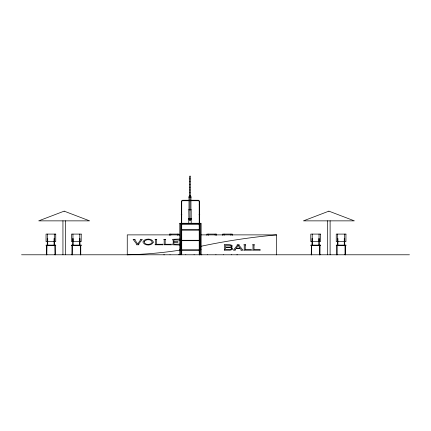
<?xml version="1.0" encoding="UTF-8"?>
<svg xmlns="http://www.w3.org/2000/svg" width="431" height="431" viewBox="0 0 431 431"><rect width="100%" height="100%" fill="white"/><g stroke="black" fill="none" stroke-linecap="round" stroke-linejoin="round"><path stroke-width="0.65" d="M199.214 224.239L181.71 224.239L181.122 249.242L181.295 224.228M199.666 250.363L199.596 253.999L199.601 201.137L198.438 200.248L182.491 200.248L181.327 201.137L181.327 253.999L181.257 250.363M47.248 245.487L47.728 245.487L47.248 245.487L47.248 238.564L47.717 238.564L47.728 245.487M54.064 245.487L54.543 245.487L54.064 245.487L54.064 238.564L54.532 238.564L54.543 245.487M72.704 245.487L73.184 245.487L72.704 245.487L72.704 238.564L73.173 238.564L73.184 245.487M79.519 245.487L79.999 245.487L79.519 245.487L79.519 238.564L79.988 238.564L79.999 245.487M311.99 245.487L312.47 245.487L311.99 245.487L311.99 238.564L312.459 238.564L312.47 245.487M318.805 245.487L319.285 245.487L318.805 245.487L318.805 238.564L319.274 238.564L319.285 245.487M337.446 245.487L337.926 245.487L337.446 245.487L337.446 238.564L337.915 238.564L337.926 245.487M344.261 245.487L344.741 245.487L344.261 245.487L344.261 238.564L344.73 238.564L344.741 245.487M46.489 245.481L46.974 245.481L46.79 254.786L46.494 254.775L46.489 245.481L46.974 245.481M54.818 245.481L55.303 245.481L55.303 254.775L54.996 254.786L54.818 245.481L55.303 245.481M71.945 245.481L72.43 245.481L72.246 254.786L71.95 254.775L71.945 245.481L72.43 245.481M80.274 245.481L80.759 245.481L80.759 254.775L80.452 254.786L80.274 245.481L80.759 245.481M311.23 254.775L311.473 245.244L311.715 254.775L311.263 254.78L311.705 254.769M311.715 245.481L311.23 245.481M319.56 245.481L320.044 245.481L319.974 254.78L319.57 254.775L319.63 245.648M336.686 254.775L336.929 245.244L337.171 254.775L336.719 254.78L337.161 254.769M337.171 245.481L336.686 245.481M345.015 245.481L345.5 245.481L345.323 254.786L345.026 254.775L345.015 245.481L345.5 245.481M199.666 249.145L199.936 249.134L199.246 224.244M180.988 249.134L181.257 249.145M179.899 239.06L172.524 239.318C173.607 240.25 173.397 243.838 172.524 244.786L179.98 245.04M179.91 244.135L173.919 244.264L173.919 242.233C179.522 243.634 179.522 240.309 173.919 241.71L173.919 239.835L179.899 240.094M180.142 250.104L177.082 250.578A409.423 409.423 0 0 1 127.253 254.796M46.494 254.769L46.936 254.764M54.85 254.78L55.27 254.764M71.95 254.769L72.392 254.764M80.306 254.78L80.726 254.764M319.57 254.769L320.012 254.764M345.026 254.769L345.468 254.764M199.311 254.818L199.774 254.786M236.888 254.818L237.352 254.786M170.008 254.769L170.067 254.759M178.278 254.759L178.402 254.759M185.766 254.769L185.826 254.759M194.036 254.759L194.16 254.759M207.586 254.769L207.645 254.759M215.856 254.759L215.979 254.775M223.344 254.769L223.403 254.759M231.614 254.759L231.738 254.759M189.829 178.892L190.119 178.892M189.829 181.661L190.119 181.661M189.829 184.43L190.119 184.43M189.829 187.205L190.119 187.205M189.829 189.974L190.119 189.974M189.829 192.743L190.119 192.743M190.157 195.631L190.233 196.843M188.837 196.843L191.116 196.843M188.837 197.086L191.116 197.086M188.837 209.692L191.116 209.692M181.133 214.783L181.909 214.783M199.02 214.783L199.795 214.783M188.929 219.147L188.767 209.935L191.192 209.935L191.192 219.147L190.836 219.147M179.797 223.754L200.55 223.754M181.322 229.718L199.591 229.718M181.322 230.143L199.591 230.143M179.722 234.879L127.253 234.879L127.253 254.883M201.25 234.879L276.594 234.879L276.594 254.883M179.797 249.635L180.379 249.635M200.55 249.635L201.132 249.635M180.993 253.999L181.72 253.999L181.715 201.299L182.512 200.733L198.416 200.733L199.214 201.299L199.214 253.999L199.936 253.999M180.939 254.726L181.785 254.726M199.138 254.726L199.989 254.726M21.55 254.786L409.45 254.786M201.406 254.786L201.87 254.818M163.828 254.786L164.292 254.818M199.634 224.228L199.936 249.134M344.498 234.092L344.498 241.608M337.683 234.092L337.683 241.608M330.108 220.785L330.108 254.786M327.684 220.785L327.684 254.786M319.042 234.092L319.042 241.608M312.227 234.092L312.227 241.608M232.357 235.342L232.357 234.092L222.66 234.092L222.66 235.342M230.919 234.092L230.919 235.342M224.104 234.092L224.104 235.342M216.599 235.342L216.599 234.092L206.902 234.092L206.902 235.342M215.161 234.092L215.161 235.342M208.345 234.092L208.345 235.342M201.132 254.786L201.132 223.269L179.797 223.269L179.797 254.786M200.55 223.269L200.55 254.786M199.408 214.783L199.408 223.269M191.224 200.253L191.224 200.722M191.192 223.452L191.192 220.117L188.767 220.117L188.767 223.452M190.976 218.328L190.976 219.551L188.977 219.551L188.977 218.328M190.949 197.086L190.949 209.692M190.373 218.328L190.373 219.853M190.098 195.771L190.098 196.751M189.974 195.512L189.979 219.853M189.796 196.843L189.796 195.631L189.721 196.843M189.581 218.328L189.581 219.853M189.004 197.086L189.004 209.692M181.521 214.783L181.521 223.269M180.379 223.269L180.379 254.786M179.021 235.342L179.021 234.092L169.324 234.092L169.324 235.342M177.583 234.092L177.583 235.342M170.768 234.092L170.768 235.342M79.757 234.092L79.757 241.608M72.941 234.092L72.941 241.608M65.367 220.785L65.367 254.786M62.942 220.785L62.942 254.786M54.301 234.092L54.301 241.608M47.485 234.092L47.485 241.608M201.299 246.209A645.864 645.864 0 0 1 276.594 234.906M199.219 204.779C199.445 205.684 199.806 204.149 199.219 204.779M181.332 204.779C181.526 205.673 181.957 204.17 181.332 204.779M153.328 242.082C152.1 245.929 144.988 245.912 143.108 242.583A1.837 1.837 0 0 1 143.2 241.268C145.333 238.289 152.24 238.149 153.328 242.082M144.126 241.592C144.148 245.212 150.758 245.223 152.229 242.529C152.235 238.882 145.581 238.871 144.126 241.592M156.421 239.647L156.399 244.264L161.9 244.264C162.95 243.499 162.95 245.551 161.9 244.786L155.004 244.786L155.408 244.312L155.408 239.787L155.004 239.318L156.803 239.318L156.421 239.647M165.181 239.647L165.159 244.264L170.66 244.264C171.71 243.499 171.71 245.551 170.66 244.786L163.764 244.786L164.168 244.312L164.168 239.787L163.764 239.318L165.563 239.318L165.181 239.647M224.664 249.721L224.26 250.19L230.38 250.152L232.271 249.527A1.126 1.126 0 0 0 232.578 248.213L231.172 247.351C235.978 244.065 224.513 244.399 224.26 244.722L224.664 245.196L224.664 249.721M245.25 245.05L245.228 249.673L250.729 249.673C251.785 248.902 251.785 250.961 250.729 250.19L243.838 250.19L244.242 249.721L244.242 245.196L243.838 244.722L245.632 244.722L245.25 245.05M254.01 245.05L253.988 249.673L259.489 249.673C260.539 248.902 260.539 250.961 259.489 250.19L252.598 250.19L253.002 249.721L253.002 245.196L252.598 244.722L254.392 244.722L254.01 245.05M231.684 248.665C230.741 250.74 227.299 249.075 225.655 249.673L225.655 247.604L230.526 247.685L231.312 247.997L231.684 248.665M138.663 244.102L138.863 244.786L136.465 244.786L136.659 244.102L133.087 239.318L135.145 239.318L134.817 239.814L137.71 244.07L140.495 240.019L140.307 239.318L142.257 239.318L138.663 244.102M235.062 249.694L235.326 250.19L233.408 250.19L237.309 245.217L237.115 244.722L239.21 244.722L239.011 245.217L242.944 250.19L240.897 250.19L241.263 249.888L240.423 248.655L235.816 248.655L235.062 249.694M238.117 245.433L236.183 248.137L240.056 248.137L238.117 245.433M231.242 246.656L230.03 247.055L225.655 247.082L225.655 245.244L230.332 245.32L231.355 245.864A0.636 0.636 0 0 1 231.242 246.656M64.154 211.147L38.698 220.861L89.61 220.861L64.154 211.147M328.896 211.147L303.44 220.861L354.352 220.861L328.896 211.147M55.744 245.12L46.047 245.12L46.047 245.487L55.744 245.487L55.744 245.12M81.2 245.12L71.503 245.12L71.503 245.487L81.2 245.487L81.2 245.12M320.486 245.12L310.789 245.12L310.789 245.487L320.486 245.487L320.486 245.12M345.942 245.12L336.245 245.12L336.245 245.487L345.942 245.487L345.942 245.12M190.119 176.117L189.829 176.117L189.823 195.512L190.119 195.512L190.125 176.117M191.057 218.328L188.897 218.328L188.897 219.853L191.057 219.853L191.057 218.328M55.744 234.092L46.047 234.092L46.047 241.608L55.744 241.608L55.744 234.092M81.2 234.092L71.503 234.092L71.503 241.608L81.2 241.608L81.2 234.092M320.486 234.092L310.789 234.092L310.789 241.608L320.486 241.608L320.486 234.092M345.942 234.092L336.245 234.092L336.245 241.608L345.942 241.608L345.942 234.092M199.731 240.282L181.252 240.282L181.252 240.703L199.731 240.708L199.731 240.288M199.855 249.829L181.192 249.829L181.192 250.249L199.855 250.255L199.855 249.835"/></g></svg>
